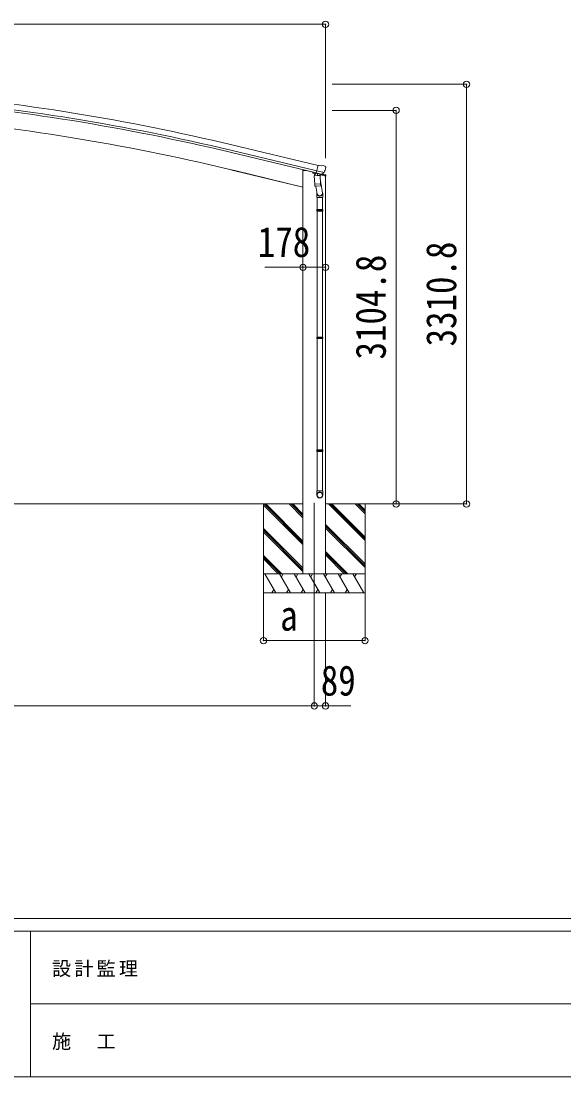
# Model space of a CAD drawing. Units: millimetres at full size. Extents: x -13976 to 14131, y -9754 to 9646.
# Drawn here: x -5745 to -1468, y -9754 to -1426 of the extents above; entities that cross this region are included whole.
import ezdxf
from ezdxf.enums import TextEntityAlignment as Align

# ---------------------------------------------------------------- set-up
doc = ezdxf.new("R2010")
doc.units = ezdxf.units.MM
doc.header["$LTSCALE"] = 50
doc.header["$PDMODE"] = 32
doc.header["$PDSIZE"] = 50
for name, color, linetype, lineweight in [('0-0_0', 7, 'Continuous', 9), ('0-1_本体', 4, 'Continuous', 9), ('0-2_部品', 7, 'Continuous', 9), ('0-8_PARTS2', 2, 'Continuous', 9), ('0-A_寸法', 6, 'Continuous', 9), ('F-0_240', 7, 'Continuous', 9)]:
    doc.layers.add(name, color=color, linetype=linetype, lineweight=lineweight)
doc.styles.add('ＭＳ ゴシック', font='')
doc.styles.get('ＭＳ ゴシック').set_extended_font_data('MS Gothic')

msp = doc.modelspace()

# ---------------------------------------------------------------- linework, layer by layer
at = {"layer": '0-0_0'}
for p, q in [((-11146.44, -5235.24), (-3524.44, -5235.24)), ((-3835.44, -5235.23), (-3835.44, -5935.23)), ((-3524.44, -5555.74), (-3835.44, -5244.75)), ((-3524.44, -5541.6), (-3830.8, -5235.24)), ((-3524.44, -5527.46), (-3816.66, -5235.24)), ((-3524.44, -5343.61), (-3632.82, -5235.23)), ((-3524.44, -5329.47), (-3618.68, -5235.23)), ((-3524.44, -5315.33), (-3604.54, -5235.23)), ((-3346.44, -5235.23), (-2654.81, -5235.23)), ((-3035.44, -5524.24), (-3324.46, -5235.23)), ((-3035.44, -5510.1), (-3310.31, -5235.23)), ((-3035.44, -5495.96), (-3296.17, -5235.23)), ((-3035.44, -5312.11), (-3112.32, -5235.23)), ((-3035.44, -5297.97), (-3098.18, -5235.23)), ((-3084.03, -5235.24), (-3084.04, -5235.23)), ((-3035.44, -5283.83), (-3084.02, -5235.25)), ((-3035.44, -5235.23), (-3035.44, -5935.23)), ((-3035.44, -5708.09), (-3346.44, -5397.09)), ((-3035.44, -5722.23), (-3346.44, -5411.24)), ((-3524.44, -5739.59), (-3835.44, -5428.59)), ((-3524.44, -5753.73), (-3835.44, -5442.74)), ((-3524.44, -5767.88), (-3835.44, -5456.88)), ((-3035.44, -5736.38), (-3346.44, -5425.38)), ((-3690.93, -5785.23), (-3835.44, -5640.72)), ((-3705.08, -5785.23), (-3835.44, -5654.87)), ((-3170.43, -5785.23), (-3346.44, -5609.23)), ((-3184.58, -5785.23), (-3346.44, -5623.37)), ((-3198.72, -5785.23), (-3346.44, -5637.51)), ((-3719.22, -5785.23), (-3835.44, -5669.01)), ((-3835.44, -5785.23), (-3035.44, -5785.23)), ((-3738.55, -5935.23), (-3825.15, -5785.23)), ((-3623.08, -5935.23), (-3709.68, -5785.23)), ((-3679.68, -5785.23), (-3694.68, -5811.21)), ((-3507.61, -5935.23), (-3594.21, -5785.23)), ((-3579.21, -5811.21), (-3564.21, -5785.23)), ((-3392.14, -5935.23), (-3478.74, -5785.23)), ((-3463.74, -5811.21), (-3448.74, -5785.23)), ((-3276.67, -5935.23), (-3363.27, -5785.23)), ((-3348.27, -5811.22), (-3333.27, -5785.23)), ((-3161.2, -5935.23), (-3247.8, -5785.23)), ((-3232.8, -5811.22), (-3217.8, -5785.23)), ((-3045.73, -5935.23), (-3132.33, -5785.23)), ((-3117.33, -5811.21), (-3102.33, -5785.23)), ((-3753.55, -5909.25), (-3768.55, -5935.23)), ((-3638.08, -5909.25), (-3653.08, -5935.23)), ((-3522.61, -5909.25), (-3537.61, -5935.23)), ((-3407.14, -5909.25), (-3422.14, -5935.23)), ((-3291.67, -5909.25), (-3306.67, -5935.23)), ((-3176.2, -5909.25), (-3191.2, -5935.23)), ((-3035.44, -5935.23), (-3835.44, -5935.23))]:
    msp.add_line(p, q, dxfattribs=at)
at = {"layer": '0-1_本体'}
for p, q in [((-4084.01, -2402.31), (-3405.84, -2564.9)), ((-4098, -2460.65), (-3419.84, -2623.24)), ((-4094.07, -2444.29), (-3415.92, -2606.88)), ((-4062.41, -2606.02), (-4111.79, -2594.16)), ((-4062.4, -2606.04), (-4111.78, -2594.18)), ((-3524.44, -2735.17), (-4062.41, -2606.02)), ((-3524.44, -2735.19), (-4062.4, -2606.04)), ((-3524.43, -2605.23), (-3524.43, -5785.23)), ((-3346.43, -2642.18), (-3346.43, -5785.23))]:
    msp.add_line(p, q, dxfattribs=at)
msp.add_lwpolyline([(-3524.34, -2605.23), (-3500.34, -2605.23), (-3346.43, -2642.18)], dxfattribs=at)
for centre, radius, start, end in [((-8113.52, -19267.41), 17339.81, 76.56246, 84.97235), ((-8113.52, -19267.41), 17279.81, 76.56261, 84.9722), ((-8113.52, -19267.41), 17296.63, 76.56261, 84.9722), ((-8109.79, -19247.03), 17126.06, 76.5, 84.99997), ((-8109.78, -19247.05), 17126.06, 76.5, 84.99997)]:
    msp.add_arc(centre, radius, start, end, dxfattribs=at)
at = {"layer": '0-2_部品'}
for p, q in [((-3379.44, -2569.19), (-3405.37, -2562.97)), ((-3379.44, -2569.19), (-3366.18, -2566.49)), ((-3351.7, -2569.68), (-3364.88, -2566.52)), ((-3348.6, -2571.93), (-3344.75, -2578.23)), ((-3344.38, -2580.51), (-3344.66, -2581.66)), ((-3447.8, -2616.54), (-3447.8, -2619.76)), ((-3425.08, -2629.16), (-3443.97, -2624.62)), ((-3435.51, -2646.37), (-3389.82, -2643.17)), ((-3430.84, -2713.21), (-3435.51, -2646.37)), ((-3421.1, -2624.6), (-3434.41, -2639.92)), ((-3434.41, -2639.92), (-3433.97, -2646.26)), ((-3420.15, -2624.53), (-3421.1, -2624.6)), ((-3417.07, -2627.01), (-3418.6, -2626.64)), ((-3380.36, -2635.82), (-3417.07, -2627.01)), ((-3358.44, -2620.81), (-3415.94, -2607.01)), ((-3411.12, -2628.83), (-3410.1, -2643.44)), ((-3382.91, -2637.83), (-3408.72, -2644.26)), ((-3391.6, -2639.99), (-3391.37, -2643.28)), ((-3389.82, -2643.17), (-3385.15, -2710.01)), ((-3343.25, -2648.8), (-3385.95, -2638.55)), ((-3378, -2636.29), (-3385.52, -2634.49)), ((-3382.2, -2636.05), (-3382.15, -2636.79)), ((-3378.84, -2636.18), (-3380.36, -2635.82)), ((-3375.29, -2635.72), (-3358.91, -2621.23)), ((-3371.85, -2632.68), (-3345.55, -2639)), ((-3343.25, -2641.91), (-3343.25, -2648.8)), ((-3430.84, -2713.21), (-3385.15, -2710.01)), ((-3430.83, -2713.2), (-3429.94, -2725.9)), ((-3386.13, -2724.61), (-3427.83, -2727.53)), ((-3422.4, -2727.15), (-3411.67, -2790.74)), ((-3386.88, -2685.24), (-3370.97, -2781.41)), ((-3384.29, -2722.48), (-3385.16, -2710.01)), ((-3384.69, -2723.83), (-3384.68, -2723.83)), ((-3414.82, -2783.92), (-3414.82, -2818.58)), ((-3414.82, -2818.58), (-3368.82, -2818.58)), ((-3412.82, -2818.58), (-3412.82, -2912.58)), ((-3370.82, -2818.58), (-3370.82, -2912.58)), ((-3368.82, -2818.58), (-3368.82, -2784.22)), ((-3414.82, -2914.58), (-3413.82, -2912.58)), ((-3414.82, -2914.58), (-3368.82, -2914.58)), ((-3414.82, -2914.58), (-3414.82, -2922.58)), ((-3413.82, -2912.58), (-3369.82, -2912.58)), ((-3368.82, -2914.58), (-3369.82, -2912.58)), ((-3414.82, -2922.58), (-3368.82, -2922.58)), ((-3414.82, -2922.58), (-3413.82, -2924.58)), ((-3413.82, -2924.58), (-3369.82, -2924.58)), ((-3412.82, -2924.58), (-3412.82, -3918.76)), ((-3370.82, -2924.58), (-3370.82, -3918.76)), ((-3414.82, -3920.76), (-3413.82, -3918.76)), ((-3414.82, -3920.76), (-3368.82, -3920.76)), ((-3414.82, -3920.76), (-3414.82, -3928.76)), ((-3414.82, -3928.76), (-3368.82, -3928.76)), ((-3414.82, -3928.76), (-3413.82, -3930.76)), ((-3413.82, -3918.76), (-3369.82, -3918.76)), ((-3413.82, -3930.76), (-3369.82, -3930.76)), ((-3412.82, -3930.76), (-3412.82, -4808.95)), ((-3370.82, -3930.76), (-3370.82, -4808.95)), ((-3368.82, -3920.76), (-3369.82, -3918.76)), ((-3414.82, -4810.95), (-3413.82, -4808.95)), ((-3414.82, -4810.95), (-3368.82, -4810.95)), ((-3414.82, -4810.95), (-3414.82, -4818.95)), ((-3414.82, -4818.95), (-3368.82, -4818.95)), ((-3414.82, -4818.95), (-3413.82, -4820.95)), ((-3413.82, -4808.95), (-3369.82, -4808.95)), ((-3413.82, -4820.95), (-3369.82, -4820.95)), ((-3412.82, -4820.95), (-3412.82, -5130.95)), ((-3370.82, -4820.95), (-3370.82, -5130.95)), ((-3368.82, -4810.95), (-3369.82, -4808.95)), ((-3414.82, -5165.09), (-3414.82, -5130.95)), ((-3414.82, -5130.95), (-3368.82, -5130.95)), ((-3368.82, -5165.09), (-3368.82, -5130.95))]:
    msp.add_line(p, q, dxfattribs=at)
for points in [[(-3410.8, -2628.42), (-3420.52, -2626.08), (-3405.37, -2562.97)], [(-3410.8, -2628.42), (-3410.56, -2628.57), (-3385.8, -2634.51), (-3385.52, -2634.49)], [(-3358.17, -2620.24), (-3358.75, -2621.08), (-3358.91, -2621.23)], [(-3368.82, -2914.58), (-3368.82, -2922.58), (-3369.82, -2924.58)], [(-3368.82, -3920.76), (-3368.82, -3928.76), (-3369.82, -3930.76)], [(-3368.82, -4810.95), (-3368.82, -4818.95), (-3369.82, -4820.95)]]:
    msp.add_lwpolyline(points, dxfattribs=at)
for centre, radius, start, end in [((-3365.58, -2569.43), 3, 76.5, 101.5), ((-3541.46, -2534.41), 202.4, 334.90875, 346.5), ((-3352.87, -2574.54), 5, 31.5, 76.5), ((-3442.8, -2619.76), 5, 180, 256.5), ((-3418.48, -2626.15), 0.5, 221.23754, 256.5), ((-3411.72, -2628.91), 0.604, 7.79405, 79.40158), ((-3409.07, -2643.29), 1.03, 188.03431, 289.96103), ((-3383.15, -2636.86), 1, 284, 4), ((-3381.7, -2636.01), 0.5, 76.5, 184), ((-3378.72, -2635.7), 0.5, 256.5, 291.76246), ((-3346.25, -2641.91), 3, 0, 76.5), ((-3427.97, -2725.54), 2, 190.53157, 274), ((-3386.27, -2722.62), 2, 274, 322.59038), ((-3386.23, -2722.65), 1.95, 322.52234, 4.95983), ((-3398.82, -2784.22), 30, 0, 2.54858)]:
    msp.add_arc(centre, radius, start, end, dxfattribs=at)
for centre, major_axis, ratio, start_param, end_param in [((-3347.3, -2579.79), (1.57, -2.57), 0.99628, 0.7835347, 1.5707963), ((-3377.3, -2633.37), (0.73, -2.92), 0.997631, 5.8041905, 5.8929484), ((-3377.33, -2633.24), (-2.63, 3.16), 0.650902, 2.1145521, 2.1873627), ((-3377.28, -2633.47), (0.73, -2.92), 0.997631, 5.965759, 6.7621801), ((-3391.82, -2783.92), (-23, 0), 0.996195, 6.0000678, 10.0103449), ((-3391.82, -2783.92), (-21, 0), 0.996195, 0.3319459, 3.3482706), ((-3391.82, -5163.35), (23, 0), 0.996195, 6.2831853, 9.424778), ((-3391.82, -5165.09), (23, 0), 0.996195, 6.2831853, 9.424778), ((-3391.82, -5165.09), (0, -23.43), 0.981806, 4.712389, 7.8539816)]:
    msp.add_ellipse(centre, major_axis=major_axis, ratio=ratio, start_param=start_param, end_param=end_param, dxfattribs=at)
msp.add_ellipse((-3391.82, -5165.09), major_axis=(-21, 0), ratio=0.996195, dxfattribs=at)
at = {"layer": '0-8_PARTS2'}
msp.add_line((-3435.43, -5226.02), (-3435.43, -6076.27), dxfattribs=at)
at = {"layer": '0-A_寸法'}
for p, q in [((-3346.43, -1451.34), (-11324.46, -1451.34)), ((-3346.43, -1451.34), (-3346.43, -2506.16)), ((-2235.23, -1924.45), (-3294.68, -1924.45)), ((-2235.23, -5235.23), (-2235.23, -1924.45)), ((-2790.25, -2130.45), (-3294.68, -2130.45)), ((-2790.25, -5235.23), (-2790.25, -2130.45)), ((-3524.43, -3368.46), (-3824.43, -3368.46)), ((-3524.43, -3368.46), (-3346.43, -3368.46)), ((-2790.25, -5235.23), (-3294.58, -5235.23)), ((-2235.23, -5235.23), (-2790.25, -5235.23)), ((-3835.53, -6313.12), (-3835.53, -5938.72)), ((-3435.43, -6828.11), (-3435.43, -5938.72)), ((-3346.43, -6828.11), (-3346.43, -5938.72)), ((-3035.53, -6313.12), (-3035.53, -5938.72)), ((-3035.53, -6313.12), (-3835.53, -6313.12)), ((-11235.46, -6828.11), (-3435.43, -6828.11)), ((-3435.43, -6828.11), (-3346.43, -6828.11)), ((-3346.43, -6828.11), (-3146.43, -6828.11))]:
    msp.add_line(p, q, dxfattribs=at)
for p in [(-3346.43, -1451.34), (-2235.23, -1924.45), (-2790.25, -2130.45), (-3524.43, -3368.46), (-3346.43, -3368.46), (-2790.25, -5235.23), (-2235.23, -5235.23), (-3835.53, -6313.12), (-3035.53, -6313.12), (-3435.43, -6828.11), (-3346.43, -6828.11)]:
    msp.add_point(p, dxfattribs=at)
at = {"layer": 'F-0_240', "color": 5}
for p, q in [((-13975.76, -8504.43), (13424.24, -8504.43)), ((-13975.76, -8604.43), (8979.65, -8604.43)), ((-5670.35, -8604.43), (-5670.35, -9754.43)), ((-5670.35, -9179.43), (4579.65, -9179.43)), ((-13975.76, -9754.43), (13424.24, -9754.43))]:
    msp.add_line(p, q, dxfattribs=at)

# ---------------------------------------------------------------- texts
at = {"layer": '0-A_寸法', "color": 7, "style": 'ＭＳ ゴシック', "width": 0.85}
for s, p in [('178', (-3880.68, -3358.46)), ('a', (-3704.28, -6305.12)), ('89', (-3383.93, -6818.11))]:
    msp.add_text(s, height=238.3, dxfattribs=at).set_placement(p, align=Align.BOTTOM_LEFT)
for s, p in [('3310.8', (-2245.23, -3992.34)), ('3104.8', (-2800.25, -4095.34))]:
    msp.add_text(s, height=238.3, rotation=90, dxfattribs=at).set_placement(p, align=Align.BOTTOM_LEFT)
at = {"layer": 'F-0_240', "char_height": 110, "attachment_point": 7, "style": 'ＭＳ ゴシック'}
for s, insert in [('\\T1.17;設計監理', (-5501.48, -8966.93)), ('\\T1.17;施\u3000工', (-5501.48, -9541.93))]:
    msp.add_mtext(s, dxfattribs=dict(at, insert=insert))

doc.saveas('drawing.dxf')
